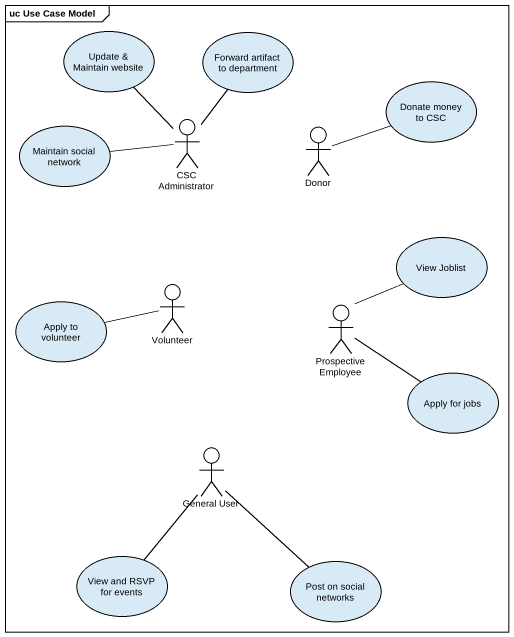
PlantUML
@startuml
mainframe uc Use Case Model
usecase "Update & Maintain website" as Update_Maintain_website
usecase "Forward artifact to department" as Forward_artifact_to
usecase "Donate money to CSC" as Donate_money_to_CSC
usecase "Maintain social network" as Maintain_social_network
actor "CSC Administrator" as CSC_Administrator
actor Donor
usecase "View Joblist" as View_Joblist
actor Volunteer
usecase "Apply to volunteer" as Apply_to_volunteer
actor "Prospective Employee" as Prospective_Employee
usecase "Apply for jobs" as Apply_for_jobs
actor "General User" as General_User
usecase "View and RSVP for events" as View_and_RSVP_for_events
usecase "Post on social networks" as Post_on_social_networks
CSC_Administrator -up- Update_Maintain_website
CSC_Administrator -up- Forward_artifact_to
CSC_Administrator -left- Maintain_social_network
Donor -right- Donate_money_to_CSC
Volunteer -left- Apply_to_volunteer
Prospective_Employee -up- View_Joblist
Prospective_Employee -right- Apply_for_jobs
General_User -- View_and_RSVP_for_events
General_User -- Post_on_social_networks
@enduml
